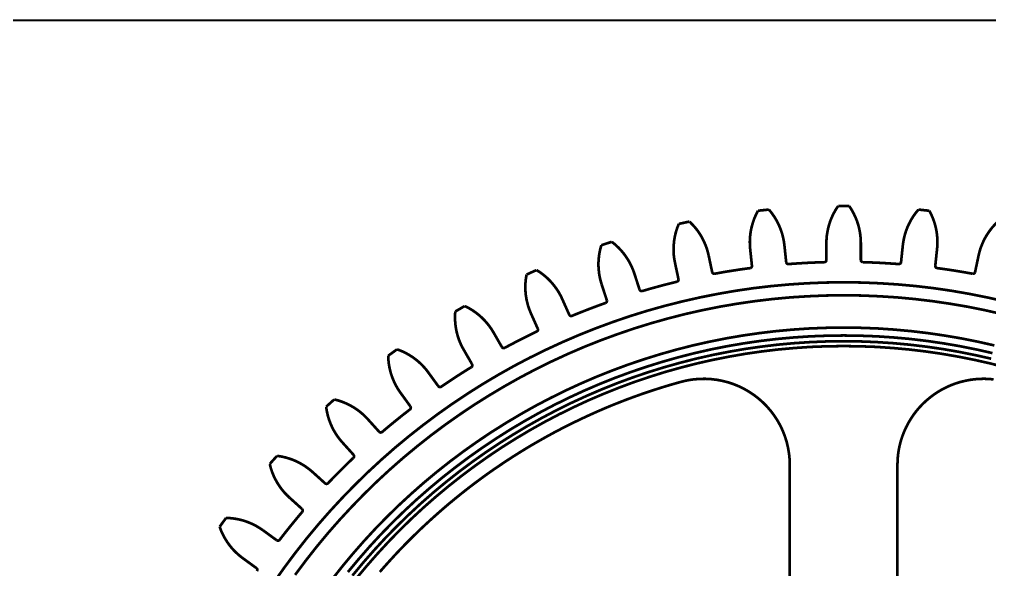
# Model space of a CAD drawing. Extents: x 0.4 to 23.1, y 0.4 to 16.1.
# Drawn here: x 16.235 to 19.785, y 14.095 to 16.106 of the extents above; entities that cross this region are included whole.
import ezdxf

# ---------------------------------------------------------------- set-up
doc = ezdxf.new("R2010")
doc.units = 0
doc.layers.get('0').update_dxf_attribs({"linetype": 'CONTINUOUS'})

msp = doc.modelspace()

# ---------------------------------------------------------------- linework, layer by layer
at = {"color": 254, "const_width": 0.00708}
msp.add_lwpolyline([(0.40386, 16.1028), (22.9415, 16.1028)], dxfattribs=at)
at = {"color": 0, "const_width": 0.00985}
for points in [[(18.9086, 15.2674), (18.9076, 15.2806), (18.9074, 15.2939), (18.9079, 15.3072), (18.9092, 15.3208), (18.9112, 15.3343), (18.9142, 15.3478), (18.9185, 15.3629), (18.9236, 15.3778), (18.93, 15.3924), (18.9374, 15.4067)], [(18.9374, 15.4067), (18.9424, 15.4072), (18.9474, 15.4078), (18.9624, 15.4094), (18.9672, 15.4099), (18.9722, 15.4104), (18.9772, 15.411)], [(19.0339, 15.2807), (19.0321, 15.2939), (19.0296, 15.3069), (19.0264, 15.3199), (19.0222, 15.3329), (19.0174, 15.3457), (19.0118, 15.3583), (19.0046, 15.3721), (18.9965, 15.3854), (18.9874, 15.3985), (18.9772, 15.411)], [(19.1875, 15.2885), (19.1879, 15.3018), (19.189, 15.315), (19.191, 15.3282), (19.1937, 15.3417), (19.1972, 15.3549), (19.2014, 15.3681), (19.2072, 15.3826), (19.214, 15.3968), (19.2218, 15.4107), (19.2307, 15.4242)], [(19.2307, 15.4242), (19.2357, 15.4242), (19.2657, 15.4242), (19.2708, 15.4242)], [(19.3135, 15.2888), (19.3131, 15.3021), (19.3119, 15.3153), (19.3101, 15.3285), (19.3074, 15.3419), (19.3039, 15.3551), (19.2997, 15.3682), (19.2939, 15.3828), (19.2872, 15.3968), (19.2794, 15.4108), (19.2708, 15.4242)], [(19.4671, 15.2804), (19.4689, 15.2936), (19.4714, 15.3067), (19.4747, 15.3196), (19.4787, 15.3326), (19.4836, 15.3456), (19.4893, 15.3581), (19.4965, 15.3719), (19.5047, 15.3854), (19.514, 15.3985), (19.5242, 15.4108)], [(19.5242, 15.4108), (19.5292, 15.4104), (19.5342, 15.4099), (19.5392, 15.4093), (19.5442, 15.4088), (19.5492, 15.4083), (19.559, 15.4072), (19.564, 15.4067)], [(19.5924, 15.2675), (19.5935, 15.2807), (19.5938, 15.2942), (19.5932, 15.3074), (19.5919, 15.321), (19.5899, 15.3346), (19.5869, 15.3481), (19.5828, 15.3631), (19.5776, 15.3778), (19.5713, 15.3925), (19.564, 15.4067)], [(18.6475, 15.3586), (18.6572, 15.3608), (18.6622, 15.3618), (18.6671, 15.3629), (18.6719, 15.364), (18.6768, 15.365), (18.6818, 15.366), (18.6867, 15.3671)], [(18.7567, 15.2435), (18.7535, 15.2564), (18.7497, 15.2692), (18.745, 15.2817), (18.7396, 15.2942), (18.7335, 15.3065), (18.7267, 15.3183), (18.7181, 15.3314), (18.7085, 15.3438), (18.6979, 15.3557), (18.6867, 15.3671)], [(19.7443, 15.2432), (19.7475, 15.2561), (19.7512, 15.2689), (19.756, 15.2814), (19.7614, 15.2939), (19.7675, 15.3063), (19.7744, 15.3181), (19.7832, 15.3311), (19.7926, 15.3436), (19.8033, 15.3557), (19.8147, 15.3669)], [(18.6335, 15.2171), (18.6311, 15.2301), (18.6294, 15.2433), (18.6286, 15.2567), (18.6285, 15.2703), (18.6292, 15.284), (18.6306, 15.2976), (18.6332, 15.3132), (18.6369, 15.3285), (18.6417, 15.3438), (18.6475, 15.3586)], [(18.3642, 15.2807), (18.3785, 15.2854), (18.3832, 15.2869), (18.3881, 15.2885), (18.4024, 15.2931)], [(18.4849, 15.1775), (18.4804, 15.19), (18.4751, 15.2022), (18.4693, 15.2142), (18.4626, 15.2261), (18.4551, 15.2376), (18.4472, 15.2488), (18.4372, 15.2608), (18.4264, 15.2722), (18.4147, 15.2831), (18.4024, 15.2931)], [(18.3651, 15.1383), (18.3614, 15.1511), (18.3583, 15.164), (18.3561, 15.1771), (18.3546, 15.1907), (18.3537, 15.2044), (18.3537, 15.2182), (18.3549, 15.2339), (18.3568, 15.2494), (18.36, 15.2651), (18.3642, 15.2807)], [(18.9151, 15.2056), (18.9086, 15.2674)], [(19.0404, 15.2188), (19.0339, 15.2807)], [(19.1875, 15.2264), (19.1875, 15.2885)], [(19.3135, 15.2264), (19.3135, 15.2888)], [(19.4606, 15.2188), (19.4671, 15.2804)], [(19.5858, 15.2056), (19.5924, 15.2675)], [(18.7696, 15.1825), (18.7567, 15.2435)], [(19.1875, 15.2264), (19.1872, 15.2242), (19.186, 15.2218), (19.184, 15.22), (19.1817, 15.2189), (19.1799, 15.2186)], [(19.3135, 15.2264), (19.3137, 15.2242), (19.315, 15.2218), (19.3169, 15.22), (19.3194, 15.2189), (19.3211, 15.2186)], [(19.7314, 15.1825), (19.7443, 15.2432)], [(18.0907, 15.1733), (18.0953, 15.1754), (18.0999, 15.1775), (18.1089, 15.1817), (18.1136, 15.1836), (18.1181, 15.1857), (18.1228, 15.1878), (18.1272, 15.1897)], [(18.2214, 15.0833), (18.2157, 15.0954), (18.2093, 15.1071), (18.2021, 15.1183), (18.1942, 15.1294), (18.1857, 15.1401), (18.1765, 15.1504), (18.1653, 15.1614), (18.1535, 15.1715), (18.1407, 15.1811), (18.1272, 15.1897)], [(18.6464, 15.1564), (18.6335, 15.2171)], [(18.7787, 15.1764), (18.7949, 15.1793), (18.811, 15.1822), (18.8272, 15.1849), (18.8433, 15.1875), (18.8596, 15.19), (18.8758, 15.1925), (18.8921, 15.1947), (18.9083, 15.1969)], [(18.9151, 15.2056), (18.915, 15.2033), (18.914, 15.2008), (18.9124, 15.1988), (18.91, 15.1974), (18.9083, 15.1969)], [(19.0404, 15.2188), (19.041, 15.2165), (19.0424, 15.2143), (19.0446, 15.2126), (19.0471, 15.2118), (19.0489, 15.2118)], [(19.0489, 15.2118), (19.0653, 15.2129), (19.0815, 15.214), (19.0979, 15.215), (19.1143, 15.216), (19.1307, 15.2168), (19.1471, 15.2175), (19.1635, 15.2181), (19.1799, 15.2186)], [(19.3211, 15.2186), (19.3375, 15.2181), (19.3539, 15.2175), (19.3703, 15.2168), (19.3867, 15.216), (19.4031, 15.215), (19.4194, 15.214), (19.4358, 15.2129), (19.4521, 15.2118)], [(19.4606, 15.2188), (19.4601, 15.2165), (19.4586, 15.2143), (19.4565, 15.2126), (19.4539, 15.2118), (19.4521, 15.2118)], [(19.5858, 15.2056), (19.586, 15.2033), (19.5869, 15.2008), (19.5886, 15.1988), (19.591, 15.1974), (19.5926, 15.1969)], [(19.5926, 15.1969), (19.6089, 15.1947), (19.6251, 15.1925), (19.6414, 15.19), (19.6576, 15.1875), (19.6738, 15.1849), (19.69, 15.1822), (19.7061, 15.1793), (19.7222, 15.1764)], [(18.1064, 15.0319), (18.1014, 15.0443), (18.0969, 15.0568), (18.0935, 15.0697), (18.0904, 15.0831), (18.0882, 15.0965), (18.0868, 15.1101), (18.0862, 15.1258), (18.0865, 15.1417), (18.0881, 15.1575), (18.0907, 15.1733)], [(18.504, 15.1182), (18.4849, 15.1775)], [(18.6464, 15.1564), (18.6465, 15.1536), (18.6457, 15.1511), (18.644, 15.1489), (18.6418, 15.1475), (18.6406, 15.1471)], [(18.7696, 15.1825), (18.7704, 15.1804), (18.7721, 15.1783), (18.7743, 15.1768), (18.7769, 15.1764), (18.7787, 15.1764)], [(19.7314, 15.1825), (19.7306, 15.1804), (19.7289, 15.1783), (19.7267, 15.1768), (19.724, 15.1764), (19.7222, 15.1764)], [(17.1672, 14.049), (17.2054, 14.1031), (17.245, 14.156), (17.286, 14.2081), (17.3283, 14.2589), (17.3719, 14.3086), (17.4169, 14.3572), (17.4631, 14.4046), (17.5104, 14.4508), (17.559, 14.4957), (17.6087, 14.5394), (17.6597, 14.5817), (17.7117, 14.6226), (17.7646, 14.6622), (17.8187, 14.7004), (17.8738, 14.7372), (17.9297, 14.7725), (17.9867, 14.8064), (18.0443, 14.8388), (18.1029, 14.8696), (18.1622, 14.8987), (18.2224, 14.9265), (18.2832, 14.9526), (18.3446, 14.9771), (18.4067, 15), (18.4693, 15.0214), (18.5325, 15.041), (18.5963, 15.0589), (18.6604, 15.0751), (18.725, 15.0897), (18.7899, 15.1026), (18.855, 15.1139), (18.9206, 15.1235), (18.9863, 15.1312), (19.0521, 15.1372), (19.1182, 15.1415), (19.1843, 15.1442), (19.2506, 15.145), (19.3167, 15.1442), (19.3828, 15.1415), (19.4489, 15.1372), (19.5147, 15.1312), (19.5804, 15.1235), (19.646, 15.1139), (19.7111, 15.1026), (19.7761, 15.0897), (19.8406, 15.0751)], [(18.3843, 15.0793), (18.3651, 15.1383)], [(18.504, 15.1182), (18.5053, 15.1158), (18.5074, 15.114), (18.5099, 15.1129), (18.5124, 15.1129), (18.5139, 15.1131)], [(18.5139, 15.1131), (18.5296, 15.1176), (18.5453, 15.1222), (18.5611, 15.1265), (18.5769, 15.1308), (18.5928, 15.1351), (18.6086, 15.1392), (18.6246, 15.1432), (18.6406, 15.1471)], [(17.2439, 14.075), (17.2828, 14.1271), (17.3229, 14.1781), (17.3644, 14.2281), (17.4072, 14.2768), (17.4514, 14.3244), (17.4967, 14.371), (17.5432, 14.4164), (17.5908, 14.4604), (17.6396, 14.5032), (17.6896, 14.5447), (17.7406, 14.585), (17.7926, 14.6238), (17.8457, 14.6612), (17.8996, 14.6974), (17.9546, 14.7319), (18.0104, 14.7651), (18.0669, 14.7969), (18.1244, 14.8271), (18.1826, 14.8558), (18.2417, 14.8831), (18.3014, 14.9088), (18.3617, 14.9328), (18.4226, 14.9551), (18.484, 14.9761), (18.5461, 14.9953), (18.6086, 15.0129), (18.6715, 15.029), (18.7349, 15.0433), (18.7985, 15.056), (18.8625, 15.0669), (18.9268, 15.0762), (18.9913, 15.0839), (19.0558, 15.0899), (19.1207, 15.094), (19.1856, 15.0967), (19.2506, 15.0975), (19.3154, 15.0967), (19.3803, 15.094), (19.4451, 15.0899), (19.5097, 15.0839), (19.5742, 15.0762), (19.6385, 15.0669), (19.7025, 15.056), (19.7661, 15.0433), (19.8294, 15.029)], [(18.2468, 15.0265), (18.2214, 15.0833)], [(18.3843, 15.0793), (18.3847, 15.0767), (18.3842, 15.074), (18.3826, 15.0717), (18.3807, 15.07), (18.3794, 15.0694)], [(17.8299, 15.0382), (17.8342, 15.0407), (17.8385, 15.0432), (17.8601, 15.0557), (17.8646, 15.0582)], [(17.9693, 14.9624), (17.9624, 14.9736), (17.9547, 14.9846), (17.9464, 14.995), (17.9374, 15.0053), (17.9278, 15.0151), (17.9175, 15.0243), (17.9053, 15.034), (17.8925, 15.0429), (17.8788, 15.051), (17.8646, 15.0582)], [(18.2569, 15.0224), (18.2721, 15.0286), (18.2874, 15.0347), (18.3026, 15.0407), (18.3179, 15.0467), (18.3332, 15.0525), (18.3486, 15.0583), (18.364, 15.0639), (18.3794, 15.0694)], [(17.8603, 14.8992), (17.8539, 14.9108), (17.8483, 14.9229), (17.8433, 14.9353), (17.839, 14.9482), (17.8354, 14.9615), (17.8326, 14.9749), (17.8304, 14.9904), (17.8292, 15.0061), (17.8289, 15.0221), (17.8299, 15.0382)], [(18.1317, 14.9753), (18.1064, 15.0319)], [(18.2468, 15.0265), (18.2483, 15.0243), (18.2504, 15.0226), (18.2529, 15.0218), (18.2557, 15.0221), (18.2569, 15.0224)], [(19.8019, 14.9142), (19.7417, 14.9278), (19.681, 14.9399), (19.62, 14.9503), (19.5587, 14.9592), (19.4974, 14.9665), (19.4358, 14.9721), (19.3742, 14.9763), (19.3124, 14.9786), (19.2506, 14.9794), (19.1886, 14.9786), (19.1268, 14.9763), (19.0651, 14.9721), (19.0036, 14.9665), (18.9422, 14.9592), (18.881, 14.9503), (18.82, 14.9399), (18.7594, 14.9278), (18.699, 14.9142), (18.6392, 14.8989), (18.5796, 14.8821), (18.5206, 14.8637), (18.4619, 14.8439), (18.404, 14.8225), (18.3465, 14.7996), (18.2897, 14.7751), (18.2335, 14.7493), (18.1781, 14.7219), (18.1233, 14.6932), (18.0694, 14.6629), (18.0163, 14.6312), (17.9639, 14.5983), (17.9125, 14.5639), (17.8621, 14.5283), (17.8125, 14.4913), (17.7639, 14.4529), (17.7164, 14.4135), (17.6699, 14.3726), (17.6244, 14.3307), (17.5801, 14.2875), (17.5369, 14.2432), (17.495, 14.1978), (17.4543, 14.1513), (17.4147, 14.1037), (17.3764, 14.0551)], [(18.1317, 14.9753), (18.1324, 14.9726), (18.1321, 14.97), (18.131, 14.9675), (18.129, 14.9657), (18.1279, 14.965)], [(17.4372, 14.0856), (17.4763, 14.1325), (17.5165, 14.1785), (17.5579, 14.2233), (17.6006, 14.2671), (17.6443, 14.3097), (17.6892, 14.3513), (17.7351, 14.3914), (17.7821, 14.4306), (17.8301, 14.4683), (17.879, 14.5049), (17.9289, 14.5401), (17.9797, 14.574), (18.0314, 14.6067), (18.0839, 14.6379), (18.1372, 14.6678), (18.1913, 14.6963), (18.246, 14.7232), (18.3014, 14.7488), (18.3576, 14.7729), (18.4143, 14.7956), (18.4717, 14.8167), (18.5294, 14.8362), (18.5878, 14.8544), (18.6465, 14.871), (18.7058, 14.8861), (18.7654, 14.8996), (18.8253, 14.9115), (18.8854, 14.9218), (18.946, 14.9306), (19.0067, 14.9378), (19.0675, 14.9433), (19.1283, 14.9474), (19.1894, 14.9497), (19.2506, 14.9506), (19.3115, 14.9497), (19.3726, 14.9474), (19.4335, 14.9433), (19.4944, 14.9378), (19.555, 14.9306), (19.6156, 14.9218), (19.6757, 14.9115), (19.7356, 14.8996), (19.7951, 14.8861)], [(18.0004, 14.9083), (17.9693, 14.9624)], [(18.011, 14.9054), (18.0254, 14.9132), (18.04, 14.9208), (18.0544, 14.9285), (18.069, 14.936), (18.0836, 14.9433), (18.0983, 14.9507), (18.1131, 14.9578), (18.1279, 14.965)], [(19.7903, 14.8657), (19.7313, 14.879), (19.6719, 14.8908), (19.6122, 14.9011), (19.5524, 14.9097), (19.4922, 14.9169), (19.4319, 14.9224), (19.3715, 14.9264), (19.311, 14.9288), (19.2506, 14.9296), (19.19, 14.9288), (19.1294, 14.9264), (19.069, 14.9224), (19.0088, 14.9169), (18.9486, 14.9097), (18.8888, 14.9011), (18.8292, 14.8908), (18.7697, 14.879), (18.7107, 14.8657), (18.6521, 14.8507), (18.5938, 14.8343), (18.536, 14.8164), (18.4786, 14.7969), (18.4218, 14.776), (18.3656, 14.7535), (18.31, 14.7296), (18.255, 14.7043), (18.2007, 14.6775), (18.1471, 14.6493), (18.0943, 14.6197), (18.0424, 14.5888), (17.9911, 14.5565), (17.9407, 14.5228), (17.8914, 14.4879), (17.8428, 14.4517), (17.7953, 14.4142), (17.7488, 14.3756), (17.7032, 14.3356), (17.6588, 14.2944), (17.6154, 14.2522), (17.5732, 14.2089), (17.5321, 14.1644), (17.4922, 14.1189), (17.4535, 14.0724)], [(17.4672, 14.0612), (17.5057, 14.1074), (17.5453, 14.1525), (17.5861, 14.1967), (17.6279, 14.2397), (17.671, 14.2817), (17.715, 14.3224), (17.7603, 14.3621), (17.8064, 14.4004), (17.8536, 14.4376), (17.9018, 14.4736), (17.9508, 14.5082), (18.0007, 14.5417), (18.0515, 14.5736), (18.1032, 14.6044), (18.1556, 14.6338), (18.2088, 14.6617), (18.2626, 14.6882), (18.3172, 14.7135), (18.3724, 14.7371), (18.4282, 14.7594), (18.4846, 14.7803), (18.5414, 14.7994), (18.5987, 14.8174), (18.6565, 14.8336), (18.7149, 14.8485), (18.7735, 14.8617), (18.8324, 14.8733), (18.8915, 14.8836), (18.951, 14.8922), (19.0107, 14.8993), (19.0704, 14.9047), (19.1304, 14.9088), (19.1904, 14.911), (19.2506, 14.9118), (19.3106, 14.911), (19.3706, 14.9088), (19.4306, 14.9047), (19.4903, 14.8993), (19.55, 14.8922), (19.6094, 14.8836), (19.6686, 14.8733), (19.7276, 14.8617), (19.7862, 14.8485), (19.8444, 14.8336)], [(18.0004, 14.9083), (18.0021, 14.9063), (18.0044, 14.905), (18.0071, 14.9044), (18.0097, 14.9049), (18.011, 14.9054)], [(17.5846, 14.8764), (17.5886, 14.8794), (17.5926, 14.8824), (17.5967, 14.8853), (17.6007, 14.8882), (17.6047, 14.8911), (17.6169, 14.9)], [(17.6293, 14.7414), (17.6218, 14.7522), (17.615, 14.7637), (17.6087, 14.7756), (17.6032, 14.7879), (17.5982, 14.8007), (17.5939, 14.8137), (17.59, 14.829), (17.5872, 14.8444), (17.5853, 14.8604), (17.5846, 14.8764)], [(17.7311, 14.8156), (17.7231, 14.8261), (17.7143, 14.8361), (17.7051, 14.8457), (17.695, 14.855), (17.6843, 14.8636), (17.6732, 14.8718), (17.66, 14.8801), (17.6464, 14.8876), (17.6319, 14.8943), (17.6169, 14.9)], [(17.8914, 14.8454), (17.8603, 14.8992)], [(17.7786, 14.7633), (17.7922, 14.7725), (17.8058, 14.7817), (17.8194, 14.7907), (17.8331, 14.7997), (17.8469, 14.8086), (17.8608, 14.8174), (17.8747, 14.8261), (17.8886, 14.8347)], [(17.8914, 14.8454), (17.8922, 14.8429), (17.8922, 14.8401), (17.8914, 14.8376), (17.8897, 14.8356), (17.8886, 14.8347)], [(17.7678, 14.7651), (17.7311, 14.8156)], [(18.6551, 14.7808), (18.6268, 14.7729), (18.5987, 14.7646), (18.5707, 14.7558), (18.5428, 14.7468), (18.5149, 14.7374), (18.4872, 14.7275), (18.4597, 14.7174), (18.4324, 14.7068), (18.405, 14.696), (18.3779, 14.6847), (18.351, 14.6731), (18.3242, 14.6611), (18.2974, 14.6487), (18.271, 14.6361), (18.2446, 14.6232), (18.2185, 14.6099), (18.1925, 14.5963), (18.1667, 14.5822), (18.141, 14.5678), (18.1156, 14.5532), (18.0903, 14.5382), (18.0653, 14.5228), (18.0404, 14.5071), (18.0158, 14.4911), (17.9914, 14.4747), (17.9672, 14.4582), (17.9432, 14.4413), (17.9194, 14.4239), (17.896, 14.4064), (17.8726, 14.3885), (17.8496, 14.3703), (17.8268, 14.3518), (17.8042, 14.3331), (17.7819, 14.314), (17.7599, 14.2946), (17.7381, 14.275), (17.7164, 14.255), (17.6951, 14.2349), (17.6742, 14.2143), (17.6533, 14.1936), (17.6328, 14.1725), (17.6126, 14.1513), (17.5928, 14.1297), (17.5731, 14.1079), (17.5538, 14.0858)], [(17.7678, 14.7651), (17.7697, 14.7633), (17.7721, 14.7622), (17.7749, 14.7619), (17.7774, 14.7626), (17.7786, 14.7633)], [(19.0536, 14.4772), (19.0529, 14.4983), (19.0507, 14.5196), (19.0471, 14.5406), (19.0422, 14.5613), (19.0358, 14.5815), (19.0282, 14.6013), (19.0192, 14.6206), (19.0088, 14.6392), (18.9972, 14.6571), (18.9846, 14.674), (18.9707, 14.6901), (18.9558, 14.7053), (18.9399, 14.7194), (18.9231, 14.7325), (18.9054, 14.7443), (18.8871, 14.755), (18.8681, 14.7644), (18.8483, 14.7725), (18.8282, 14.7792), (18.8075, 14.7844), (18.7867, 14.7885), (18.7657, 14.791), (18.7443, 14.7921), (18.7231, 14.7918), (18.7019, 14.79), (18.6863, 14.7878), (18.6706, 14.7847), (18.6551, 14.7808)], [(19.4474, 14.4772), (19.4479, 14.4946), (19.4493, 14.5121), (19.4517, 14.5293), (19.4551, 14.5469), (19.4596, 14.5644), (19.4651, 14.5815), (19.4714, 14.5978), (19.4785, 14.6137), (19.4865, 14.6293), (19.4956, 14.6447), (19.5056, 14.6597), (19.5164, 14.674), (19.5278, 14.6874), (19.5397, 14.7), (19.5525, 14.7121), (19.5663, 14.7236), (19.5806, 14.7344), (19.5956, 14.7443), (19.6106, 14.7532), (19.6261, 14.7611), (19.6421, 14.7683), (19.6589, 14.7747), (19.676, 14.7801), (19.6935, 14.7844), (19.7106, 14.7879), (19.7278, 14.7903), (19.7453, 14.7917), (19.7632, 14.7922), (19.7811, 14.7917), (19.799, 14.79)], [(17.6658, 14.6911), (17.6293, 14.7414)], [(17.3575, 14.6899), (17.3613, 14.6932), (17.3649, 14.6967), (17.3686, 14.7), (17.3724, 14.7033), (17.3761, 14.7067), (17.3799, 14.7101), (17.3874, 14.7167)], [(17.4162, 14.5603), (17.4076, 14.5704), (17.3996, 14.581), (17.3922, 14.5921), (17.3851, 14.6039), (17.379, 14.6161), (17.3735, 14.6286), (17.3679, 14.6433), (17.3635, 14.6583), (17.36, 14.674), (17.3575, 14.6899)], [(17.5097, 14.6447), (17.5006, 14.6543), (17.4908, 14.6635), (17.4806, 14.6719), (17.4696, 14.6801), (17.4581, 14.6876), (17.4463, 14.6944), (17.4322, 14.7014), (17.4178, 14.7075), (17.4028, 14.7126), (17.3874, 14.7167)], [(17.6658, 14.6911), (17.6669, 14.6887), (17.6674, 14.686), (17.6667, 14.6833), (17.6653, 14.6811), (17.6643, 14.6803)], [(17.5624, 14.5978), (17.5749, 14.6083), (17.5874, 14.6188), (17.6, 14.6292), (17.6128, 14.6396), (17.6256, 14.6499), (17.6383, 14.6601), (17.6513, 14.6701), (17.6643, 14.6803)], [(17.5514, 14.5985), (17.5097, 14.6447)], [(17.5514, 14.5985), (17.5535, 14.5967), (17.5561, 14.5958), (17.5587, 14.596), (17.5613, 14.5969), (17.5624, 14.5978)], [(17.4578, 14.5142), (17.4162, 14.5603)], [(17.4578, 14.5142), (17.4592, 14.5118), (17.4597, 14.5092), (17.4594, 14.5065), (17.4582, 14.5042), (17.4574, 14.5032)], [(17.1513, 14.4807), (17.1546, 14.4844), (17.1579, 14.4882), (17.1612, 14.4918), (17.1679, 14.4993), (17.1747, 14.5067), (17.1781, 14.5104)], [(17.2232, 14.3579), (17.2136, 14.3671), (17.2044, 14.3768), (17.196, 14.3869), (17.1878, 14.3981), (17.1803, 14.4094), (17.1735, 14.4214), (17.1664, 14.4354), (17.1604, 14.45), (17.1553, 14.4651), (17.1513, 14.4807)], [(17.3074, 14.4517), (17.2971, 14.4603), (17.2865, 14.4682), (17.2756, 14.4757), (17.2636, 14.4826), (17.2515, 14.489), (17.239, 14.4946), (17.2243, 14.5), (17.2093, 14.5044), (17.1939, 14.5079), (17.1781, 14.5104)], [(17.3646, 14.4104), (17.3758, 14.4222), (17.3874, 14.434), (17.3987, 14.4457), (17.4104, 14.4574), (17.4219, 14.4689), (17.4337, 14.4804), (17.4454, 14.4918), (17.4574, 14.5032)], [(19.0536, 14.4772), (19.0536, 13.293)], [(19.4474, 14.4772), (19.4474, 13.293)], [(17.3536, 14.41), (17.3074, 14.4517)], [(17.3536, 14.41), (17.3558, 14.4085), (17.3585, 14.4079), (17.3611, 14.4082), (17.3635, 14.4094), (17.3646, 14.4104)], [(17.2693, 14.3163), (17.2232, 14.3579)], [(17.1875, 14.2033), (17.1975, 14.2164), (17.2076, 14.2293), (17.2178, 14.2421), (17.2281, 14.2549), (17.2385, 14.2676), (17.2489, 14.2803), (17.2594, 14.2929), (17.27, 14.3053)], [(17.2693, 14.3163), (17.271, 14.3143), (17.2718, 14.3117), (17.2718, 14.309), (17.2708, 14.3065), (17.27, 14.3053)], [(16.9679, 14.251), (16.9797, 14.2674), (16.9826, 14.2714), (16.9856, 14.2754), (16.9886, 14.2794), (16.9915, 14.2835)], [(17.1262, 14.2385), (17.1151, 14.246), (17.1037, 14.2528), (17.0921, 14.259), (17.0796, 14.2647), (17.0668, 14.2697), (17.0538, 14.274), (17.0386, 14.2779), (17.0233, 14.2807), (17.0075, 14.2826), (16.9915, 14.2835)], [(17.0524, 14.1364), (17.0418, 14.1446), (17.0318, 14.1533), (17.0222, 14.1625), (17.0129, 14.1726), (17.0043, 14.1833), (16.9962, 14.1944), (16.9879, 14.2076), (16.9803, 14.2215), (16.9736, 14.236), (16.9679, 14.251)], [(17.1765, 14.2018), (17.1262, 14.2385)], [(17.1765, 14.2018), (17.179, 14.2007), (17.1817, 14.2004), (17.1843, 14.201), (17.1865, 14.2024), (17.1875, 14.2033)], [(17.1025, 14.1), (17.0524, 14.1364)], [(17.1025, 14.1), (17.1044, 14.0979), (17.1056, 14.0956), (17.1057, 14.0928), (17.105, 14.0903), (17.1044, 14.089)]]:
    msp.add_lwpolyline(points, dxfattribs=at)

doc.saveas('drawing.dxf')
